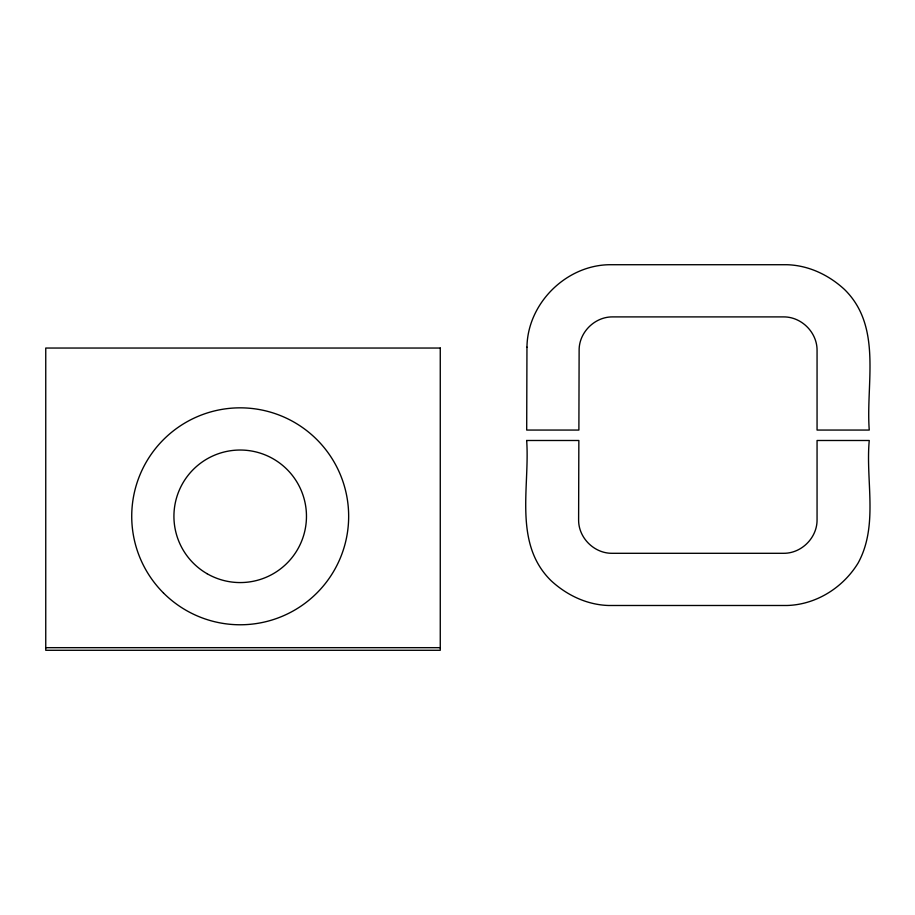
<?xml version="1.0" encoding="UTF-8"?>
<svg xmlns="http://www.w3.org/2000/svg" width="915" height="915" viewBox="0 0 915 915"><rect width="100%" height="100%" fill="white"/><g stroke="black" fill="none" stroke-linecap="round" stroke-linejoin="round"><path stroke-width="1.37" d="M45.75 647.671L440.264 647.671M526.663 440.492C529.968 487.295 513.166 543.579 551.139 580.739C566.877 595.242 586.984 604.826 608.555 605.49L787.083 605.49C816.237 604.643 843.127 587.624 858.179 562.919C878.629 525.393 865.487 480.97 869.25 440.492L817.061 440.492L817.061 519.903C817.175 537.78 801.54 553.415 783.663 553.301L611.975 553.301C594.19 553.403 578.554 537.906 578.612 520.109L578.852 440.492L526.663 440.492M526.96 347.162L526.697 430.061L578.886 430.061L579.126 350.502C578.852 332.545 594.567 316.784 612.501 316.899L783.663 316.899C801.54 316.796 817.175 332.431 817.061 350.308L817.061 430.061L869.25 430.061C865.727 383.179 882.495 326.712 844.499 289.472C828.773 274.958 808.666 265.373 787.083 264.721L609.081 264.721C565.664 265.51 527.486 303.688 526.96 347.162M440.264 348.043L45.75 348.043L45.75 650.279L440.264 650.279L440.264 348.043M163.488 593A108.473 108.473 0 0 0 344.966 544.379A108.473 108.473 0 0 0 212.12 411.533A108.473 108.473 0 0 0 163.488 593M207.053 573.694A66.28 66.28 0 0 0 306.468 516.3A66.28 66.28 0 0 0 207.053 458.907A66.28 66.28 0 0 0 207.053 573.694"/></g></svg>
